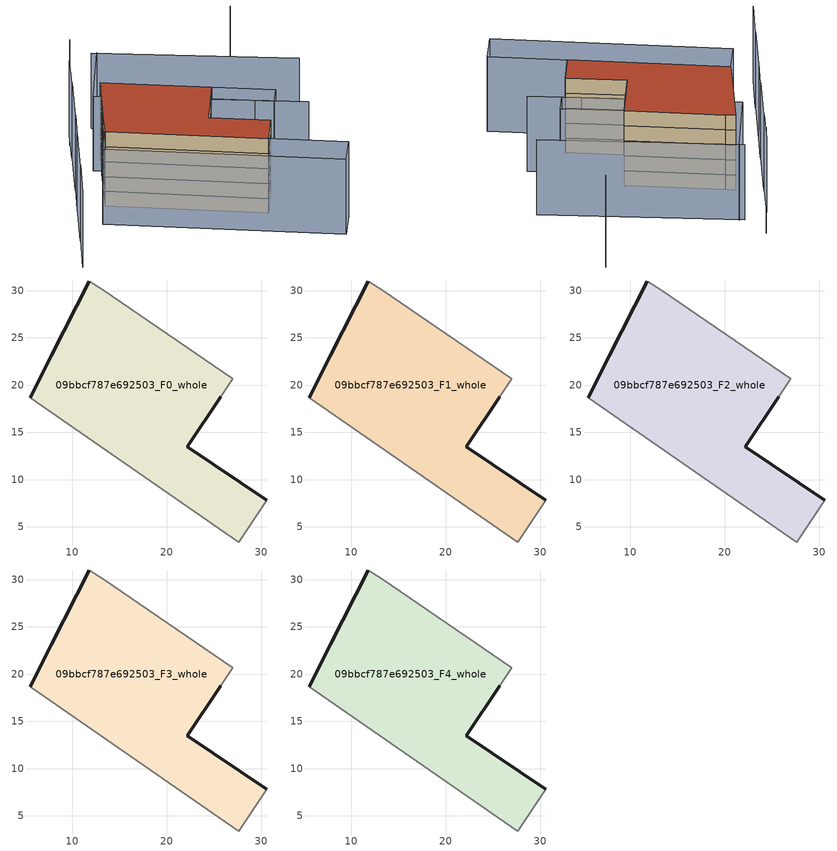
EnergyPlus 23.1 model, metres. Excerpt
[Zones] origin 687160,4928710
09bbcf787e692503_F0_whole
 floor ground (EU_floor_Construction): 26.96,20.66 25.71,18.78 22.14,13.47 30.59,7.78 27.63,3.38 5.51,18.63 7.77,23.1 11.78,31.02 13.21,30.07 z0
 wall outside (EU_wall_Construction): 30.59,7.78 22.14,13.47 25.71,18.78 / 11.78,31.02 7.77,23.1 5.51,18.63 z0:3
 wall adiabatic (EU_wall_Construction): 5.51,18.63 27.63,3.38 30.59,7.78 / 25.71,18.78 26.96,20.66 13.21,30.07 11.78,31.02 z0:3
09bbcf787e692503_F1_whole
 floor to 09bbcf787e692503_F0_whole (EU_floor_Construction): 26.96,20.66 25.71,18.78 22.14,13.47 30.59,7.78 27.63,3.38 5.51,18.63 7.77,23.1 11.78,31.02 13.21,30.07 z3
 wall outside (EU_wall_Construction): 30.59,7.78 22.14,13.47 25.71,18.78 / 11.78,31.02 7.77,23.1 5.51,18.63 z3:6
 wall adiabatic (EU_wall_Construction): 5.51,18.63 27.63,3.38 30.59,7.78 / 25.71,18.78 26.96,20.66 13.21,30.07 11.78,31.02 z3:6
09bbcf787e692503_F2_whole
 floor to 09bbcf787e692503_F1_whole (EU_floor_Construction): 26.96,20.66 25.71,18.78 22.14,13.47 30.59,7.78 27.63,3.38 5.51,18.63 7.77,23.1 11.78,31.02 13.21,30.07 z6
 wall outside (EU_wall_Construction): 30.59,7.78 22.14,13.47 25.71,18.78 / 11.78,31.02 7.77,23.1 5.51,18.63 z6:9
 wall adiabatic (EU_wall_Construction): 5.51,18.63 27.63,3.38 30.59,7.78 / 25.71,18.78 26.96,20.66 13.21,30.07 11.78,31.02 z6:9
09bbcf787e692503_F3_whole
 floor to 09bbcf787e692503_F2_whole (EU_floor_Construction): 26.96,20.66 25.71,18.78 22.14,13.47 30.59,7.78 27.63,3.38 5.51,18.63 7.77,23.1 11.78,31.02 13.21,30.07 z9
 wall outside (EU_wall_Construction): 30.59,7.78 22.14,13.47 25.71,18.78 / 11.78,31.02 7.77,23.1 5.51,18.63 z9:12
 wall adiabatic (EU_wall_Construction): 5.51,18.63 27.63,3.38 30.59,7.78 / 25.71,18.78 26.96,20.66 13.21,30.07 11.78,31.02 z9:12
09bbcf787e692503_F4_whole
 floor to 09bbcf787e692503_F3_whole (EU_floor_Construction): 26.96,20.66 25.71,18.78 22.14,13.47 30.59,7.78 27.63,3.38 5.51,18.63 7.77,23.1 11.78,31.02 13.21,30.07 z12
 wall outside (EU_wall_Construction): 30.59,7.78 22.14,13.47 25.71,18.78 / 11.78,31.02 7.77,23.1 5.51,18.63 z12:15
 wall adiabatic (EU_wall_Construction): 5.51,18.63 27.63,3.38 30.59,7.78 / 25.71,18.78 26.96,20.66 13.21,30.07 11.78,31.02 z12:15
 roof outside (EU_roof_Construction): 27.63,3.38 30.59,7.78 22.14,13.47 25.71,18.78 26.96,20.66 13.21,30.07 11.78,31.02 7.77,23.1 5.51,18.63 z15
shading: -2.74,12.4 -6.35,5.64 / 1.23,20.38 -2.93,12.25 / 38.56,9.09 8.95,28.31 / 8.95,28.31 15.65,38.63 / 3.73,25.11 1.1,20.15 / 43.49,20.57 14.81,39.01 / 7.77,33.25 3.63,25.11 / 10.64,38.98 7.71,33.24 / 41.24,39.07 38.76,34.91 / 13.68,44.1 9.21,36.39 / 5.51,18.63 38.5,-3.93 / 38.5,-3.93 35.64,-8.11 / 35.64,-8.11 2.65,14.45 / 2.65,14.45 5.51,18.63 / 26.96,20.66 35.63,14.83 / 35.63,14.83 33.8,12.12 / 33.8,12.12 25.14,17.95 / 25.14,17.95 26.96,20.66 z0:15
[Building]
EU S2 Campaign: North Axis=0; Terrain=City; Solar Distribution=FullExterior
[Site:Location]
Bologna: Latitude=44.5; Longitude=11.25; Time Zone=1; Elevation=37
[SizingPeriod:WeatherFileDays]
AnnualSizingPeriod: Begin Month=1; Begin Day of Month=1; End Month=12; End Day of Month=31; Day of Week for Start Day=Monday; Use Weather File Daylight Saving Period=No; Use Weather File Rain and Snow Indicators=No
[MATERIAL]
EU_InternalMass_Material: Roughness=MediumRough; Thickness=0.1; Conductivity=1; Density=1800; Specific Heat=900; Thermal Absorptance=0.9; Solar Absorptance=0.7; Visible Absorptance=0.7
[MATERIAL:NOMASS] Roughness=MediumRough; Thermal Absorptance=0.9; Solar Absorptance=0.7; Visible Absorptance=0.7
Name | Thermal Resistance
EU_wall_NoMass | 0.905828
EU_roof_NoMass | 0.37593
EU_floor_NoMass | 0.67114
[CONSTRUCTION]
EU_wall_Construction: EU_wall_NoMass
EU_roof_Construction: EU_roof_NoMass
EU_floor_Construction: EU_floor_NoMass
EU_InternalMass_Construction: EU_InternalMass_Material
[ZONE] Type=1; Multiplier=1; Ceiling Height=autocalculate; Floor Area=autocalculate; Part of Total Floor Area=Yes
Name | Volume
09bbcf787e692503_F0_whole | 887.051
09bbcf787e692503_F1_whole; 09bbcf787e692503_F2_whole; 09bbcf787e692503_F3_whole; 09bbcf787e692503_F4_whole | 887.052
[INTERNALMASS] Construction=EU_InternalMass_Construction; Surface Area=295.684
Name | Zone or ZoneList
09bbcf787e692503_F0_whole_EU_InternalMass | 09bbcf787e692503_F0_whole
09bbcf787e692503_F1_whole_EU_InternalMass | 09bbcf787e692503_F1_whole
09bbcf787e692503_F2_whole_EU_InternalMass | 09bbcf787e692503_F2_whole
09bbcf787e692503_F3_whole_EU_InternalMass | 09bbcf787e692503_F3_whole
09bbcf787e692503_F4_whole_EU_InternalMass | 09bbcf787e692503_F4_whole
[OTHEREQUIPMENT] Fuel Type=Electricity; Design Level Calculation Method=Watts/Area; Power per Zone Floor Area=1; Fraction Latent=0; Fraction Radiant=0; Fraction Lost=0; Carbon Dioxide Generation Rate=0; EndUse Subcategory=EU_Step8_InternalGains
Name | Zone or ZoneList or Space or SpaceList | Schedule
EU_Step8_InternalGain_09bbcf787e692503_F0_whole_f000 | 09bbcf787e692503_F0_whole | EU_Step8_GainSchedule_09bbcf787e692503_F0_whole_f000
EU_Step8_InternalGain_09bbcf787e692503_F1_whole_f000 | 09bbcf787e692503_F1_whole | EU_Step8_GainSchedule_09bbcf787e692503_F1_whole_f000
EU_Step8_InternalGain_09bbcf787e692503_F2_whole_f000 | 09bbcf787e692503_F2_whole | EU_Step8_GainSchedule_09bbcf787e692503_F2_whole_f000
EU_Step8_InternalGain_09bbcf787e692503_F3_whole_f000 | 09bbcf787e692503_F3_whole | EU_Step8_GainSchedule_09bbcf787e692503_F3_whole_f000
EU_Step8_InternalGain_09bbcf787e692503_F4_whole_f000 | 09bbcf787e692503_F4_whole | EU_Step8_GainSchedule_09bbcf787e692503_F4_whole_f000
[ZONEVENTILATION:DESIGNFLOWRATE] Schedule=EU_AlwaysOn; Design Flow Rate Calculation Method=AirChanges/Hour; Air Changes per Hour=0.73129; Ventilation Type=Natural; Fan Pressure Rise=0; Fan Total Efficiency=1; Constant Term Coefficient=1; Temperature Term Coefficient=0; Velocity Term Coefficient=0; Velocity Squared Term Coefficient=0; Minimum Indoor Temperature=-100; Maximum Indoor Temperature=100; Delta Temperature=-100; Minimum Outdoor Temperature=-100; Maximum Outdoor Temperature=100; Maximum Wind Speed=40
Name | Zone or ZoneList or Space or SpaceList
EU_ConstantAir_09bbcf787e692503_F0_whole | 09bbcf787e692503_F0_whole
EU_ConstantAir_09bbcf787e692503_F1_whole | 09bbcf787e692503_F1_whole
EU_ConstantAir_09bbcf787e692503_F2_whole | 09bbcf787e692503_F2_whole
EU_ConstantAir_09bbcf787e692503_F3_whole | 09bbcf787e692503_F3_whole
EU_ConstantAir_09bbcf787e692503_F4_whole | 09bbcf787e692503_F4_whole
[HVACTEMPLATE:THERMOSTAT] Constant Heating Setpoint=20; Constant Cooling Setpoint=50
EU_HeatOnly_09bbcf787e692503_F0_whole; EU_HeatOnly_09bbcf787e692503_F1_whole; EU_HeatOnly_09bbcf787e692503_F2_whole; EU_HeatOnly_09bbcf787e692503_F3_whole; EU_HeatOnly_09bbcf787e692503_F4_whole
[HVACTEMPLATE:ZONE:IDEALLOADSAIRSYSTEM] System Availability Schedule=EU_AlwaysOn; Maximum Heating Supply Air Temperature=50; Minimum Cooling Supply Air Temperature=13; Maximum Heating Supply Air Humidity Ratio=0.0156; Minimum Cooling Supply Air Humidity Ratio=0.0077; Heating Limit=NoLimit; Cooling Limit=NoLimit; Heating Availability Schedule=EU_AlwaysOn; Cooling Availability Schedule=EU_CoolingOff; Dehumidification Control Type=ConstantSensibleHeatRatio; Cooling Sensible Heat Ratio=0.7; Dehumidification Setpoint=60; Humidification Control Type=None; Humidification Setpoint=30; Outdoor Air Method=None; Outdoor Air Flow Rate per Person=0.00944; Outdoor Air Flow Rate per Zone Floor Area=0; Outdoor Air Flow Rate per Zone=0; Demand Controlled Ventilation Type=None; Outdoor Air Economizer Type=NoEconomizer; Heat Recovery Type=None; Sensible Heat Recovery Effectiveness=0.7; Latent Heat Recovery Effectiveness=0.65
Name | Template Thermostat
09bbcf787e692503_F0_whole | EU_HeatOnly_09bbcf787e692503_F0_whole
09bbcf787e692503_F1_whole | EU_HeatOnly_09bbcf787e692503_F1_whole
09bbcf787e692503_F2_whole | EU_HeatOnly_09bbcf787e692503_F2_whole
09bbcf787e692503_F3_whole | EU_HeatOnly_09bbcf787e692503_F3_whole
09bbcf787e692503_F4_whole | EU_HeatOnly_09bbcf787e692503_F4_whole
[SIZING:ZONE] Zone Cooling Design Supply Air Temperature Input Method=SupplyAirTemperature; Zone Cooling Design Supply Air Temperature=13; Zone Heating Design Supply Air Temperature Input Method=SupplyAirTemperature; Zone Heating Design Supply Air Temperature=50; Zone Cooling Design Supply Air Humidity Ratio=0.008; Zone Heating Design Supply Air Humidity Ratio=0.008; Cooling Design Air Flow Method=DesignDay; Cooling Design Air Flow Rate=0; Cooling Minimum Air Flow per Zone Floor Area=0.000762; Cooling Minimum Air Flow=0; Cooling Minimum Air Flow Fraction=0.2; Heating Design Air Flow Method=DesignDay; Heating Design Air Flow Rate=0; Heating Maximum Air Flow per Zone Floor Area=0.002032; Heating Maximum Air Flow=0.141576; Heating Maximum Air Flow Fraction=0.3; Account for Dedicated Outdoor Air System=No; Dedicated Outdoor Air System Control Strategy=NeutralSupplyAir; Dedicated Outdoor Air Low Setpoint Temperature for Design=autosize; Dedicated Outdoor Air High Setpoint Temperature for Design=autosize; Zone Load Sizing Method=Sensible Load Only No Latent Load; Zone Latent Cooling Design Supply Air Humidity Ratio Input Method=HumidityRatioDifference; Zone Cooling Design Supply Air Humidity Ratio Difference=0.005; Zone Latent Heating Design Supply Air Humidity Ratio Input Method=HumidityRatioDifference; Zone Humidification Design Supply Air Humidity Ratio Difference=0.005
09bbcf787e692503_F0_whole; 09bbcf787e692503_F1_whole; 09bbcf787e692503_F2_whole; 09bbcf787e692503_F3_whole; 09bbcf787e692503_F4_whole
[SCHEDULE:CONSTANT]
Name | Hourly Value
EU_AlwaysOn | 1
EU_CoolingOff | 0
[SCHEDULE:FILE] Column Number=1; Rows to Skip at Top=0; Number of Hours of Data=8760; Column Separator=Comma; Interpolate to Timestep=No; Minutes per Item=60; Adjust Schedule for Daylight Savings=Yes
Name | File
EU_Step8_GainSchedule_09bbcf787e692503_F0_whole_f000 | ../../schedules/09bbcf787e692503/09bbcf787e692503_F0_whole_f000_gain.csv
EU_Step8_GainSchedule_09bbcf787e692503_F1_whole_f000 | ../../schedules/09bbcf787e692503/09bbcf787e692503_F1_whole_f000_gain.csv
EU_Step8_GainSchedule_09bbcf787e692503_F2_whole_f000 | ../../schedules/09bbcf787e692503/09bbcf787e692503_F2_whole_f000_gain.csv
EU_Step8_GainSchedule_09bbcf787e692503_F3_whole_f000 | ../../schedules/09bbcf787e692503/09bbcf787e692503_F3_whole_f000_gain.csv
EU_Step8_GainSchedule_09bbcf787e692503_F4_whole_f000 | ../../schedules/09bbcf787e692503/09bbcf787e692503_F4_whole_f000_gain.csv
